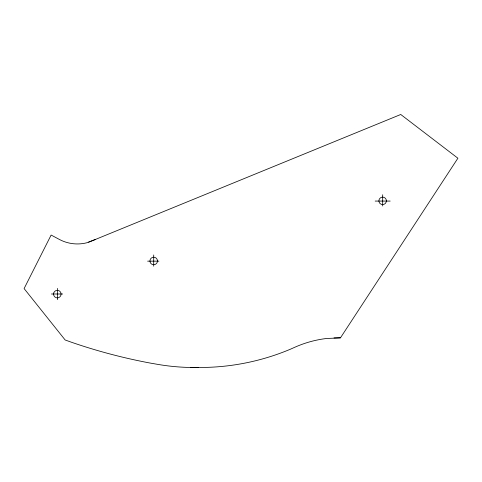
<?xml version="1.0" encoding="UTF-8"?>
<svg xmlns="http://www.w3.org/2000/svg" width="482" height="482" viewBox="0 0 482 482"><rect width="100%" height="100%" fill="white"/><g stroke="black" fill="none" stroke-linecap="round" stroke-linejoin="round"><path stroke-width="0.72" d="M153.71 254.954L153.71 266.197M382.684 194.746L382.684 205.989M88.592 242.253L400.747 114.487L457.9 158.223L340.419 337.906L326.573 338.484A109.968 109.968 0 0 0 294.857 347.233L290.544 349.155A233.324 233.324 0 0 1 198.56 367.477L188.209 367.423A217.521 217.521 0 0 1 157.349 364.308L150.625 363.145A553.999 553.999 0 0 1 71.571 342.28L65.148 339.979L24.1 288.579L51.128 235.047L59.388 239.446A38.361 38.361 0 0 0 86.712 242.801L95.454 239.446M333.99 337.906L340.491 337.774M375.171 201.072L390.167 201.072M147.631 261.154L158.879 261.154M51.435 294.002L62.678 294.002M190.818 367.477L198.56 367.477M57.509 288.417L57.509 299.665M53.701 293.14L53.574 294.11A3.748 3.748 0 0 0 57.322 297.858L58.292 297.731A3.748 3.748 0 0 0 61.069 294.11L60.943 293.14A3.748 3.748 0 0 0 58.292 290.489L57.322 290.363A3.748 3.748 0 0 0 53.701 293.14M157.457 260.967L157.331 261.937A3.748 3.748 0 0 1 153.71 264.714L152.74 264.588A3.748 3.748 0 0 1 150.089 261.937L149.962 260.967A3.748 3.748 0 0 1 152.74 257.346L153.71 257.219A3.748 3.748 0 0 1 157.457 260.967M386.395 200.886L386.269 201.856A3.748 3.748 0 0 1 379.027 201.856L378.9 200.886A3.748 3.748 0 0 1 382.648 197.138A3.748 3.748 0 0 1 386.395 200.886"/></g></svg>
